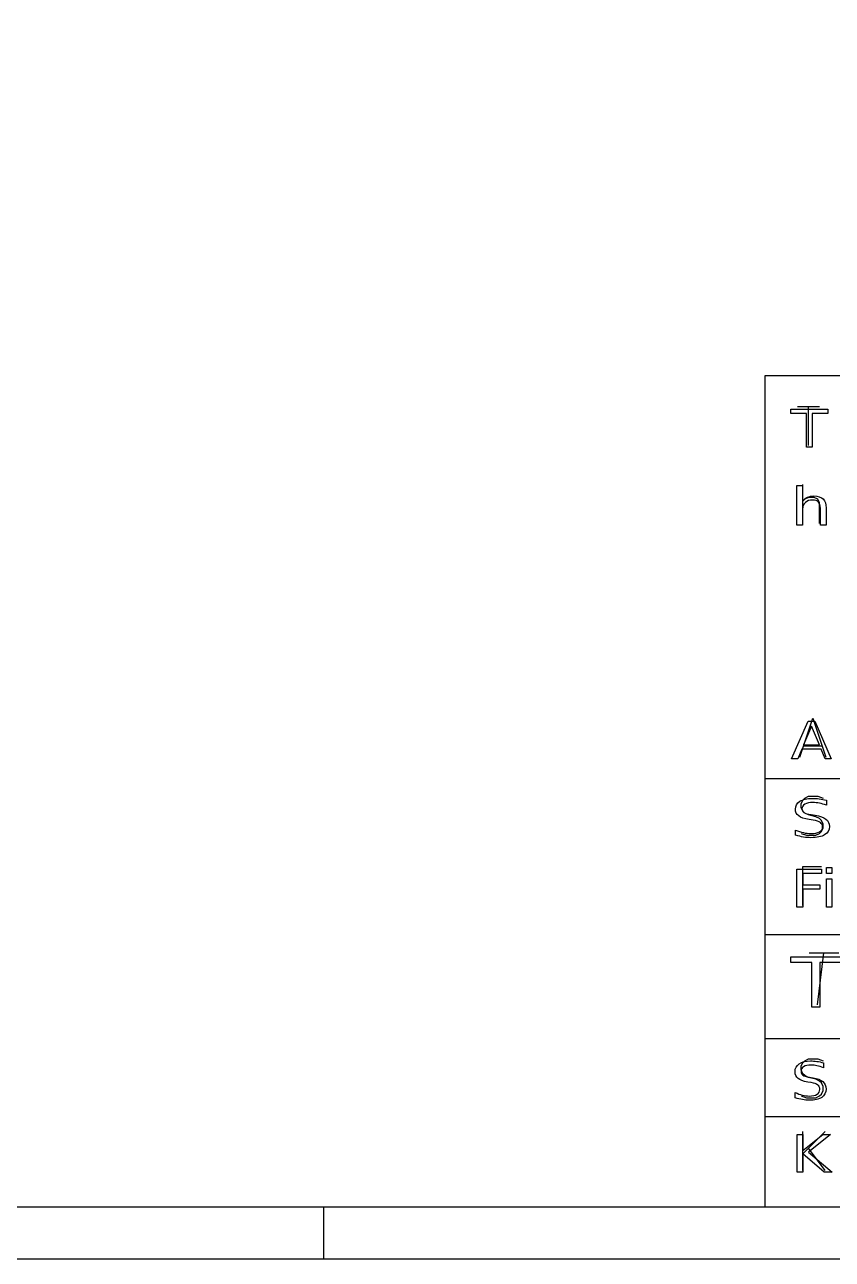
# Model space of a CAD drawing. Header units: millimetres. Extents: x 10 to 287, y 10 to 200.
# Drawn here: x 148.5 to 179.59, y 10 to 57.5 of the extents above; entities that cross this region are included whole.
import ezdxf

# ---------------------------------------------------------------- set-up
doc = ezdxf.new("R2010")
doc.units = ezdxf.units.MM
doc.layers.get('0').update_dxf_attribs({"linetype": 'CONTINUOUS'})

msp = doc.modelspace()

# ---------------------------------------------------------------- linework, layer by layer
at = {"color": 7}
for points in [[(10, 200.0072), (287.0022, 200.0072), (287.0022, 10), (10, 10)], [(12, 198.0072), (285.0022, 198.0072), (285.0022, 12), (12, 12)], [(177.0022, 44), (285.0022, 44), (285.0022, 12), (177.0022, 12)], [(177.99546, 42.70801), (179.41385, 42.70801), (179.41385, 42.54199), (178.81864, 42.54199), (178.81864, 41.25), (178.59067, 41.25), (178.59067, 42.54199), (177.99546, 42.54199)], [(179.35321, 38.91005)], [(178.65749, 30.70801), (178.91357, 30.70801), (179.54986, 29.25), (179.31502, 29.25), (179.16294, 29.62402), (178.41036, 29.62402), (178.25828, 29.25), (178.02009, 29.25)], [(178.78497, 30.51367), (178.47857, 29.78808), (179.09249, 29.78808)], [(178.2257, 25.00801), (179.17977, 25.00801), (179.17977, 24.84199), (178.45032, 24.84199), (178.45032, 24.41231), (179.1086, 24.41231), (179.1086, 24.24629), (178.45032, 24.24629), (178.45032, 23.55), (178.2257, 23.55)], [(179.36102, 25.06953), (179.56562, 25.06953), (179.56562, 24.84199), (179.36102, 24.84199)], [(179.36102, 24.64375), (179.56562, 24.64375), (179.56562, 23.55), (179.36102, 23.55)], [(177.99311, 21.64403), (179.90686, 21.64403), (179.90686, 21.42267), (179.10378, 21.42267), (179.10378, 19.69999), (178.79619, 19.69999), (178.79619, 21.42267), (177.99311, 21.42267)], [(178.23097, 14.80801), (178.46087, 14.80801), (178.46087, 14.1918), (179.22343, 14.80801), (179.51935, 14.80801), (178.67598, 14.12832), (179.57967, 13.35), (179.27693, 13.35), (178.46087, 14.05215), (178.46087, 13.35), (178.23097, 13.35)]]:
    msp.add_lwpolyline(points, close=True, dxfattribs=at)
for points in [[(178.2437, 42.8139), (179.1009, 42.8139)], [(178.6723, 41.3139), (178.6723, 42.8139)], [(178.44814, 38.86809), (178.44814, 38.24993), (178.22578, 38.24993), (178.22578, 39.76946), (178.44814, 39.76946), (178.44814, 39.17376)], [(178.458, 38.3139), (178.458, 39.8139)], [(179.1009, 38.3139), (179.1009, 39.0996), (179.0295, 39.2424), (178.8866, 39.3139), (178.6723, 39.3139), (178.5295, 39.2424), (178.458, 39.171)], [(179.35319, 38.91015), (179.35319, 38.25), (179.13203, 38.25), (179.13203, 38.90429)], [(178.3424, 29.3217), (178.8424, 30.8217), (179.3424, 29.3217)], [(178.4853, 29.7502), (179.1996, 29.7502)], [(177.0022, 28.5), (285.0022, 28.5)], [(178.3866, 26.3853), (178.6009, 26.3139), (178.958, 26.3139), (179.1009, 26.3853), (179.1723, 26.4567), (179.2437, 26.5996), (179.2437, 26.7424), (179.1723, 26.8853), (179.1009, 26.9567), (178.958, 27.0282), (178.6723, 27.0996), (178.5295, 27.171), (178.458, 27.2424), (178.3866, 27.3853), (178.3866, 27.5282), (178.458, 27.671), (178.5295, 27.7424), (178.6723, 27.8139), (179.0295, 27.8139), (179.2437, 27.7424)], [(179.36517, 27.65998), (179.36518, 27.66015)], [(179.36518, 27.66015), (179.36518, 27.46777)], [(178.77699, 27.10845), (178.9287, 27.08405)], [(178.85529, 26.89643), (178.70233, 26.91983)], [(178.17757, 26.31445), (178.17757, 26.51758)], [(178.458, 23.6139), (178.458, 25.1139), (179.1723, 25.1139)], [(178.958, 24.3996), (178.458, 24.3996)], [(177.0022, 22.5), (285.0022, 22.5)], [(178.6939, 21.7956), (179.8368, 21.7956)], [(179.0154, 19.7956), (179.2654, 21.7956)], [(177.0022, 18.5), (285.0022, 18.5)], [(178.3866, 16.2853), (178.6009, 16.2139), (178.958, 16.2139), (179.1009, 16.2853), (179.1723, 16.3567), (179.2437, 16.4996), (179.2437, 16.6424), (179.1723, 16.7853), (179.1009, 16.8567), (178.958, 16.9282), (178.6723, 16.9996), (178.5295, 17.071), (178.458, 17.1424), (178.3866, 17.2853), (178.3866, 17.4282), (178.458, 17.571), (178.5295, 17.6424), (178.6723, 17.7139), (179.0295, 17.7139), (179.2437, 17.6424)], [(179.24638, 17.56016), (179.24638, 17.36778)], [(179.2464, 17.55999), (179.24638, 17.56016)], [(178.78097, 16.79644), (178.64134, 16.81984)], [(178.70946, 17.00846), (178.84795, 16.98406)], [(178.16229, 16.21446), (178.16229, 16.41759)], [(177.0022, 15.5), (285.0022, 15.5)], [(178.458, 13.4139), (178.458, 14.9139)], [(179.3152, 14.9139), (178.458, 14.0567)], [(179.3152, 13.4139), (178.6723, 14.271)], [(160, 12), (160, 10)]]:
    msp.add_lwpolyline(points, dxfattribs=at)
for points in [[(178.44814, 39.17376), (178.501007, 39.239493), (178.563107, 39.288647), (178.63444, 39.32122)], [(178.55151, 39.12102), (178.482597, 39.059153), (178.44814, 38.974843), (178.44814, 38.86809)], [(178.83397, 39.21382), (178.714577, 39.21382), (178.620423, 39.182887), (178.55151, 39.12102)], [(178.63444, 39.32122), (178.70656, 39.353753), (178.789497, 39.37002), (178.88325, 39.37002)], [(179.05753, 39.13672), (179.007863, 39.18812), (178.933343, 39.21382), (178.83397, 39.21382)], [(178.88325, 39.37002), (179.037897, 39.37002), (179.154887, 39.330957), (179.23422, 39.25283)], [(179.13203, 38.90429), (179.13203, 39.00781), (179.107197, 39.085287), (179.05753, 39.13672)], [(179.23422, 39.25283), (179.313547, 39.175357), (179.35321, 39.061097), (179.35321, 38.91005)], [(178.17007, 27.31827), (178.17007, 27.447177), (178.22769, 27.548737), (178.34293, 27.62295)], [(178.34293, 27.62295), (178.459003, 27.69717), (178.6186, 27.73428), (178.82172, 27.73428)], [(178.85033, 27.57427), (178.713537, 27.57427), (178.60783, 27.553437), (178.53321, 27.51177)], [(178.82172, 27.73428), (178.908767, 27.73428), (178.997473, 27.72808), (179.08784, 27.71568)], [(179.09532, 27.54787), (179.010753, 27.56547), (178.92909, 27.57427), (178.85033, 27.57427)], [(179.08784, 27.71568), (179.178213, 27.70328), (179.270657, 27.684713), (179.36517, 27.65998)], [(178.29568, 27.05753), (178.21194, 27.119997), (178.17007, 27.20691), (178.17007, 27.31827)], [(178.53321, 27.51177), (178.459423, 27.470103), (178.42253, 27.410857), (178.42253, 27.33403)], [(178.42253, 27.33403), (178.42253, 27.269563), (178.446997, 27.220737), (178.49593, 27.18755)], [(178.49593, 27.18755), (178.545663, 27.155017), (178.63935, 27.12865), (178.77699, 27.10845)], [(178.9287, 27.08405), (179.116073, 27.05605), (179.254113, 27.00657), (179.34282, 26.93561)], [(179.36518, 27.46777), (179.269833, 27.50357), (179.17988, 27.53027), (179.09532, 27.54787)], [(178.70233, 26.91983), (178.514963, 26.949097), (178.379413, 26.994997), (178.29568, 27.05753)], [(179.13013, 26.80563), (179.074597, 26.84603), (178.982983, 26.876297), (178.85529, 26.89643)], [(179.09783, 26.44821), (179.175763, 26.492477), (179.21473, 26.555627), (179.21473, 26.63766)], [(179.21473, 26.63766), (179.21473, 26.70928), (179.18653, 26.76527), (179.13013, 26.80563)], [(179.47713, 26.65241), (179.47713, 26.511137), (179.41661, 26.40404), (179.29557, 26.33112)], [(179.34282, 26.93561), (179.43236, 26.865303), (179.47713, 26.770903), (179.47713, 26.65241)], [(178.17757, 26.51758), (178.27955, 26.472647), (178.379453, 26.43879), (178.47728, 26.41601)], [(178.48474, 26.24515), (178.38608, 26.26075), (178.28369, 26.28385), (178.17757, 26.31445)], [(178.47728, 26.41601), (178.575107, 26.39321), (178.671277, 26.38181), (178.76579, 26.38181)], [(178.76579, 26.22175), (178.67791, 26.22175), (178.584227, 26.22955), (178.48474, 26.24515)], [(178.76579, 26.38181), (178.909223, 26.38181), (179.019903, 26.403943), (179.09783, 26.44821)], [(179.29557, 26.33112), (179.17535, 26.258207), (178.998757, 26.22175), (178.76579, 26.22175)], [(178.31326, 17.52296), (178.419213, 17.59718), (178.5649, 17.63429), (178.75032, 17.63429)], [(178.75032, 17.63429), (178.82978, 17.63429), (178.910757, 17.62809), (178.99325, 17.61569)], [(178.99325, 17.61569), (179.075743, 17.60329), (179.160127, 17.584723), (179.2464, 17.55999)], [(178.15547, 17.21828), (178.15547, 17.347187), (178.208067, 17.448747), (178.31326, 17.52296)], [(178.27013, 16.95753), (178.19369, 17.019997), (178.15547, 17.106913), (178.15547, 17.21828)], [(178.48693, 17.41178), (178.419577, 17.370113), (178.3859, 17.310867), (178.3859, 17.23404)], [(178.3859, 17.23404), (178.3859, 17.169573), (178.408233, 17.120747), (178.4529, 17.08756)], [(178.77641, 17.47428), (178.651537, 17.47428), (178.555043, 17.453447), (178.48693, 17.41178)], [(179.00004, 17.44788), (178.922847, 17.46548), (178.848303, 17.47428), (178.77641, 17.47428)], [(179.24638, 17.36778), (179.159347, 17.40358), (179.077233, 17.43028), (179.00004, 17.44788)], [(178.64134, 16.81984), (178.4703, 16.849107), (178.346563, 16.895003), (178.27013, 16.95753)], [(178.4529, 17.08756), (178.4983, 17.055027), (178.58382, 17.02866), (178.70946, 17.00846)], [(179.03185, 16.70564), (178.981117, 16.74604), (178.89749, 16.776307), (178.78097, 16.79644)], [(178.84795, 16.98406), (179.01899, 16.95606), (179.145, 16.90658), (179.22598, 16.83562)], [(179.10905, 16.53767), (179.10905, 16.609283), (179.083317, 16.665273), (179.03185, 16.70564)], [(179.22598, 16.83562), (179.307713, 16.765313), (179.34858, 16.670913), (179.34858, 16.55242)], [(178.16229, 16.41759), (178.255377, 16.372657), (178.346573, 16.3388), (178.43588, 16.31602)], [(178.44269, 16.14516), (178.35263, 16.16076), (178.259163, 16.18386), (178.16229, 16.21446)], [(178.43588, 16.31602), (178.52518, 16.29322), (178.612967, 16.28182), (178.69924, 16.28182)], [(178.69924, 16.28182), (178.830167, 16.28182), (178.9312, 16.303953), (179.00234, 16.34822)], [(179.18284, 16.23113), (179.073107, 16.158217), (178.911907, 16.12176), (178.69924, 16.12176)], [(179.00234, 16.34822), (179.07348, 16.392487), (179.10905, 16.455637), (179.10905, 16.53767)], [(179.34858, 16.55242), (179.34858, 16.411147), (179.293333, 16.30405), (179.18284, 16.23113)], [(178.69924, 16.12176), (178.61902, 16.12176), (178.533503, 16.12956), (178.44269, 16.14516)]]:
    msp.add_open_spline(points, degree=3, dxfattribs=at)

doc.saveas('drawing.dxf')
